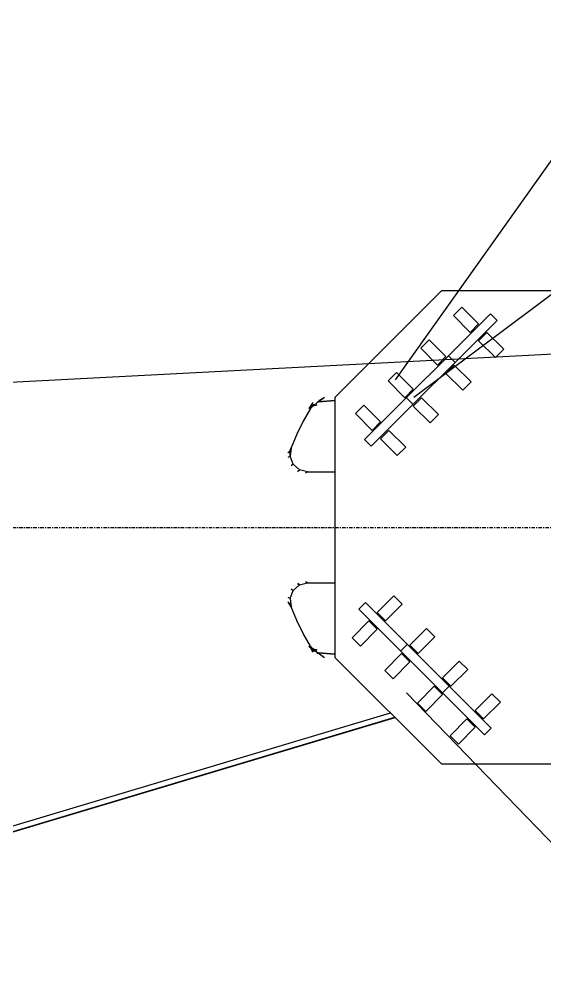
# Model space of a CAD drawing. Header units: millimetres. Extents: x -57554 to 16546, y 2142 to 98430.
# Drawn here: x 8099 to 8542, y 19930 to 20747 of the extents above; entities that cross this region are included whole.
import ezdxf

# ---------------------------------------------------------------- set-up
doc = ezdxf.new("R2010")
doc.units = ezdxf.units.MM
doc.linetypes.add('DXK_LINE_DOT3', pattern=[5.9187, 2.979, -0.9799, 0.9799, -0.9799])
doc.layers.add('S-Z2-A_TEXTUAL_ANNOTATION', color=7, linetype='Continuous')

msp = doc.modelspace()

# ---------------------------------------------------------------- linework, layer by layer
at = {"color": 2, "linetype": 'Continuous'}
for p, q in [((8365.16, 20428.03), (8455.16, 20518.03)), ((8455.16, 20518.03), (8675.16, 20518.03)), ((8464.95, 20496.77), (8472.02, 20503.85)), ((8486.16, 20489.7), (8472.02, 20503.85)), ((8390, 20392.12), (8496.06, 20498.19)), ((8395.65, 20386.47), (8501.72, 20492.53)), ((8479.09, 20482.63), (8464.95, 20496.77)), ((8501.72, 20492.53), (8496.06, 20498.19)), ((8479.09, 20482.63), (8486.16, 20489.7)), ((8493.23, 20482.63), (8486.16, 20475.56)), ((8493.23, 20482.63), (8507.38, 20468.49)), ((8437.37, 20469.2), (8444.44, 20476.27)), ((8458.59, 20462.13), (8444.44, 20476.27)), ((8486.16, 20475.56), (8500.31, 20461.42)), ((8451.51, 20455.06), (8437.37, 20469.2)), ((8507.38, 20468.49), (8500.31, 20461.42)), ((8451.51, 20455.06), (8458.59, 20462.13)), ((8466.36, 20457.18), (8460.71, 20462.83)), ((8465.66, 20455.06), (8458.59, 20447.98)), ((8465.66, 20455.06), (8479.8, 20440.91)), ((8409.8, 20441.62), (8416.87, 20448.69)), ((8423.94, 20427.48), (8409.8, 20441.62)), ((8431.01, 20434.55), (8416.87, 20448.69)), ((8458.59, 20447.98), (8472.73, 20433.84)), ((8423.94, 20427.48), (8431.01, 20434.55)), ((8479.8, 20440.91), (8472.73, 20433.84)), ((8350.86, 20423.98), (8356.06, 20427.84)), ((8350.86, 20423.98), (8354.03, 20426.41)), ((8350.86, 20423.98), (8365.16, 20425.06)), ((8365.16, 20425.05), (8350.86, 20423.98)), ((8351.37, 20425.31), (8352.91, 20425.61)), ((8352.91, 20425.61), (8351.57, 20424.57)), ((8354.53, 20426.8), (8352.91, 20425.61)), ((8365.16, 20208.03), (8365.16, 20428.03)), ((8431.01, 20421.82), (8425.35, 20427.48)), ((8438.08, 20427.48), (8431.01, 20420.41)), ((8438.08, 20427.48), (8452.22, 20413.34)), ((8344.36, 20418.37), (8338.15, 20407.67)), ((8343.09, 20418.46), (8345.47, 20421.76)), ((8343.09, 20418.46), (8343.69, 20419.57)), ((8345.47, 20421.76), (8343.7, 20419.59)), ((8345.2, 20420.79), (8343.86, 20419.3)), ((8344.36, 20418.37), (8345.7, 20419.88)), ((8344.86, 20420.41), (8345.47, 20421.76)), ((8344.86, 20420.41), (8345.2, 20420.79)), ((8345.2, 20420.79), (8346.96, 20421.76)), ((8345.7, 20419.88), (8345.2, 20420.79)), ((8345.47, 20421.76), (8346.61, 20423.37)), ((8347.46, 20420.86), (8345.7, 20419.88)), ((8346.96, 20421.76), (8348.99, 20422.24)), ((8347.46, 20420.86), (8346.96, 20421.76)), ((8347.46, 20420.86), (8349.44, 20421.19)), ((8348.99, 20422.24), (8348.94, 20422.1)), ((8348.94, 20422.1), (8349.11, 20421.8)), ((8349.25, 20422.55), (8348.99, 20422.24)), ((8349.11, 20421.8), (8349.27, 20421.5)), ((8349.25, 20422.55), (8349.76, 20423.03)), ((8349.51, 20422.79), (8349.25, 20422.55)), ((8349.27, 20421.5), (8349.44, 20421.19)), ((8349.76, 20423.03), (8349.51, 20422.79)), ((8350.53, 20423.71), (8349.76, 20423.03)), ((8351.21, 20424.27), (8350.53, 20423.71)), ((8350.53, 20423.71), (8350.86, 20423.98)), ((8351.57, 20424.57), (8350.86, 20423.98)), ((8351.21, 20424.27), (8351.57, 20424.57)), ((8382.22, 20414.04), (8389.29, 20421.11)), ((8403.43, 20406.97), (8389.29, 20421.11)), ((8431.01, 20420.41), (8445.15, 20406.27)), ((8396.36, 20399.9), (8382.22, 20414.04)), ((8452.22, 20413.34), (8445.15, 20406.27)), ((8338.15, 20407.67), (8332.66, 20396.59)), ((8396.36, 20399.9), (8403.43, 20406.97)), ((8332.66, 20396.59), (8327.91, 20385.16)), ((8395.65, 20386.47), (8390, 20392.12)), ((8410.5, 20399.9), (8403.43, 20392.83)), ((8403.43, 20392.83), (8417.57, 20378.69)), ((8410.5, 20399.9), (8424.64, 20385.76)), ((8326.86, 20382.32), (8327.91, 20385.16)), ((8327.91, 20385.16), (8327.04, 20378.04)), ((8424.64, 20385.76), (8417.57, 20378.69)), ((8325.09, 20380.95), (8325.9, 20381.58)), ((8327.04, 20378.04), (8325.29, 20377.06)), ((8325.9, 20381.58), (8326.86, 20382.32)), ((8327.09, 20378.45), (8326.86, 20382.32)), ((8329.58, 20371.34), (8327.04, 20378.04)), ((8329.58, 20371.34), (8327.91, 20370.06)), ((8334.95, 20366.59), (8329.58, 20371.34)), ((8333.48, 20365.3), (8334.95, 20366.59)), ((8341.91, 20364.88), (8334.95, 20366.59)), ((8340.98, 20364.23), (8340.19, 20363.68)), ((8341.91, 20364.88), (8340.98, 20364.23)), ((8341.91, 20364.88), (8365.16, 20364.88)), ((8329.58, 20264.73), (8334.95, 20269.48)), ((8333.49, 20270.77), (8334.95, 20269.48)), ((8333.64, 20270.81), (8335.34, 20269.58)), ((8333.75, 20270.91), (8335.34, 20269.58)), ((8334.95, 20269.48), (8341.91, 20271.19)), ((8340.19, 20272.39), (8340.98, 20271.84)), ((8341.91, 20271.19), (8340.98, 20271.84)), ((8341.91, 20271.19), (8365.16, 20271.19)), ((8327.04, 20258.03), (8329.58, 20264.73)), ((8327.93, 20266.03), (8329.58, 20264.73)), ((8325.09, 20255.13), (8325.9, 20254.5)), ((8325.29, 20259.03), (8327.04, 20258.03)), ((8327.91, 20250.91), (8325.9, 20254.5)), ((8325.9, 20254.5), (8326.86, 20253.75)), ((8326.86, 20253.75), (8327.91, 20250.91)), ((8327.04, 20258.03), (8327.09, 20257.63)), ((8327.04, 20258.03), (8327.91, 20250.91)), ((8390.66, 20254.6), (8385, 20248.95)), ((8496.73, 20148.54), (8390.66, 20254.6)), ((8400.56, 20246.12), (8414.7, 20260.26)), ((8407.63, 20239.05), (8421.77, 20253.19)), ((8414.7, 20260.26), (8421.77, 20253.19)), ((8332.66, 20239.49), (8327.91, 20250.91)), ((8491.07, 20142.88), (8385, 20248.95)), ((8400.56, 20246.12), (8407.63, 20239.05)), ((8338.15, 20228.4), (8332.66, 20239.49)), ((8393.49, 20239.05), (8379.35, 20224.9)), ((8400.56, 20231.97), (8393.49, 20239.05)), ((8400.56, 20231.97), (8386.42, 20217.83)), ((8428.14, 20218.54), (8442.28, 20232.68)), ((8442.28, 20232.68), (8449.35, 20225.61)), ((8344.36, 20217.7), (8338.15, 20228.4)), ((8386.42, 20217.83), (8379.35, 20224.9)), ((8435.21, 20211.47), (8449.35, 20225.61)), ((8343.79, 20216.64), (8343.09, 20217.62)), ((8343.86, 20216.78), (8343.09, 20217.62)), ((8343.69, 20216.51), (8343.09, 20217.62)), ((8343.7, 20216.49), (8343.86, 20216.78)), ((8343.86, 20216.78), (8345.2, 20215.28)), ((8345.7, 20216.19), (8344.36, 20217.7)), ((8345.47, 20214.32), (8344.86, 20215.67)), ((8345.2, 20215.28), (8345.7, 20216.19)), ((8345.2, 20215.28), (8346.07, 20214.8)), ((8346.96, 20214.31), (8345.2, 20215.28)), ((8345.47, 20214.32), (8349.76, 20213.04)), ((8346.61, 20212.7), (8345.47, 20214.32)), ((8347.46, 20215.22), (8345.7, 20216.19)), ((8346.96, 20214.31), (8347.46, 20215.22)), ((8346.96, 20214.31), (8348.99, 20213.84)), ((8347.46, 20215.22), (8349.44, 20214.88)), ((8348.94, 20213.97), (8349.11, 20214.28)), ((8348.99, 20213.84), (8348.94, 20213.97)), ((8348.99, 20213.84), (8349.25, 20213.53)), ((8349.27, 20214.58), (8349.11, 20214.28)), ((8349.25, 20213.53), (8349.76, 20213.04)), ((8349.25, 20213.53), (8349.51, 20213.28)), ((8349.44, 20214.88), (8349.27, 20214.58)), ((8349.51, 20213.28), (8349.76, 20213.04)), ((8349.76, 20213.04), (8350.53, 20212.37)), ((8350.53, 20212.37), (8350.86, 20212.09)), ((8350.53, 20212.37), (8351.21, 20211.8)), ((8420.36, 20213.59), (8426.01, 20219.25)), ((8428.14, 20218.54), (8435.21, 20211.47)), ((8351.57, 20211.51), (8349.58, 20211.51)), ((8350.86, 20212.09), (8365.16, 20211.02)), ((8365.16, 20211.03), (8350.86, 20212.09)), ((8350.86, 20212.09), (8356.06, 20208.23)), ((8350.86, 20212.09), (8351.57, 20211.51)), ((8351.21, 20211.8), (8351.57, 20211.51)), ((8351.57, 20211.51), (8352.91, 20210.47)), ((8352.91, 20210.47), (8354.53, 20209.28)), ((8455.16, 20118.03), (8365.16, 20208.03)), ((8421.06, 20211.47), (8406.92, 20197.33)), ((8428.14, 20204.4), (8413.99, 20190.26)), ((8428.14, 20204.4), (8421.06, 20211.47)), ((8455.71, 20190.96), (8469.86, 20205.1)), ((8469.86, 20205.1), (8476.93, 20198.03)), ((8413.99, 20190.26), (8406.92, 20197.33)), ((8462.78, 20183.89), (8476.93, 20198.03)), ((8455.71, 20190.96), (8462.78, 20183.89)), ((8448.64, 20183.89), (8434.5, 20169.75)), ((8455.71, 20176.82), (8448.64, 20183.89)), ((8455.71, 20178.23), (8461.37, 20183.89)), ((8455.71, 20176.82), (8441.57, 20162.68)), ((8483.29, 20163.39), (8497.43, 20177.53)), ((8497.43, 20177.53), (8504.5, 20170.46)), ((8441.57, 20162.68), (8434.5, 20169.75)), ((8483.29, 20163.39), (8490.36, 20156.31)), ((8490.36, 20156.31), (8504.5, 20170.46)), ((7115.15, 19773.49), (8411.79, 20161.4)), ((7115.15, 19769.16), (8415.49, 20157.7)), ((7115.15, 19768.81), (8415.79, 20157.4)), ((8476.22, 20156.31), (8462.08, 20142.17)), ((8483.29, 20149.24), (8476.22, 20156.31)), ((8483.29, 20149.24), (8469.15, 20135.1)), ((8496.73, 20148.54), (8491.07, 20142.88)), ((8469.15, 20135.1), (8462.08, 20142.17)), ((8675.16, 20118.03), (8455.16, 20118.03))]:
    msp.add_line(p, q, dxfattribs=at)
at = {"color": 1, "linetype": 'DXK_LINE_DOT3'}
msp.add_line((-6934.85, 20318.04), (15065.15, 20318.04), dxfattribs=at)
at = {"layer": 'S-Z2-A_TEXTUAL_ANNOTATION'}
for p, q in [((8416.03, 20442.46), (8646.92, 20767.72)), ((8431.48, 20427.95), (8694.52, 20624.64)), ((5522.64, 20306.33), (8760.99, 20475.63)), ((8425.35, 20178.22), (8654.39, 19941.36))]:
    msp.add_line(p, q, dxfattribs=at)

doc.saveas('drawing.dxf')
